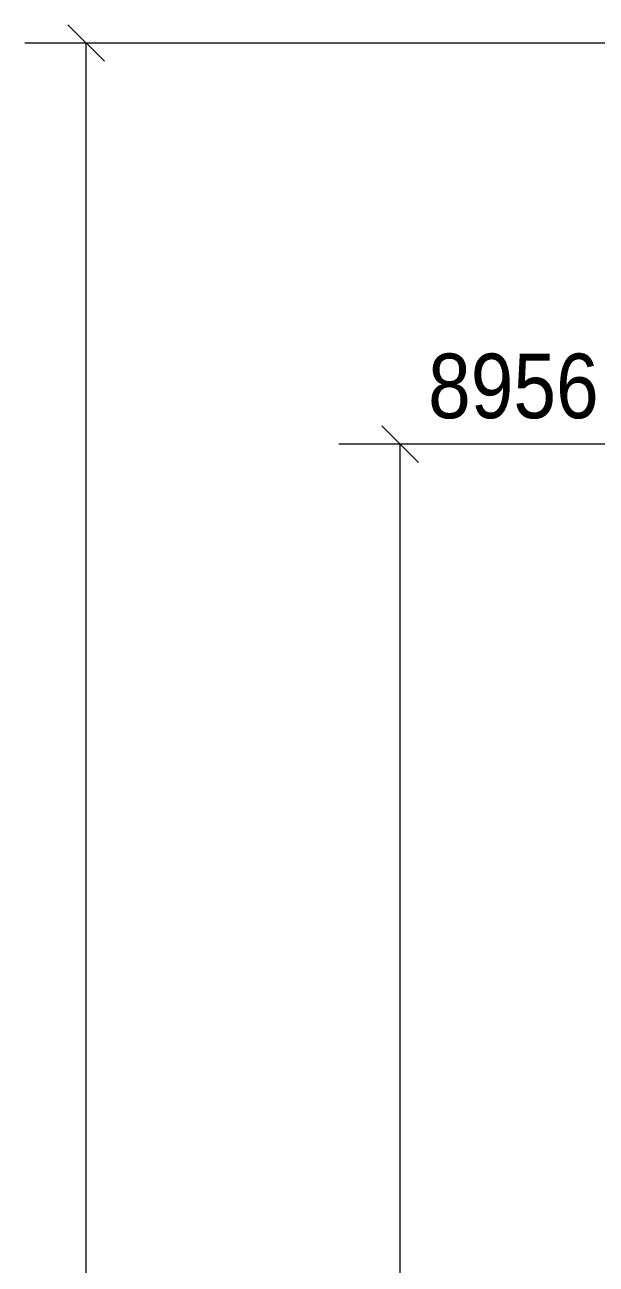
# Model space of a CAD drawing. Header units: millimetres. Extents: x 2 to 579, y 1 to 825.
# Drawn here: x 100.1 to 126.6, y 658.7 to 716.2 of the extents above; entities that cross this region are included whole.
import ezdxf

# ---------------------------------------------------------------- set-up
doc = ezdxf.new("R2010")
doc.units = ezdxf.units.MM
doc.linetypes.add('XKITLINE00', pattern=[0])
doc.layers.add('Dimensions', color=7, linetype='Continuous', lineweight=0)
doc.styles.add('ARIAL', font='ARIAL.TTF')

# ---------------------------------------------------------------- blocks, each defined once
blk = doc.blocks.new('*A114')
at = {"layer": 'Dimensions', "color": 7, "linetype": 'XKITLINE00', "lineweight": 0}
for p, q in [((102.086, 716.244), (103.783, 714.547)), ((306.224, 715.396), (100.085, 715.396)), ((102.935, 141.626), (102.935, 715.396))]:
    blk.add_line(p, q, dxfattribs=at)
at = {"layer": 'Dimensions', "color": 3}
blk.add_point((102.935, 715.396), dxfattribs=at)
blk = doc.blocks.new('*A146')
at = {"layer": 'Dimensions', "color": 7, "linetype": 'XKITLINE00', "lineweight": 0}
for p, q in [((116.673, 697.616), (118.37, 695.919)), ((287.022, 696.768), (114.672, 696.768)), ((117.522, 309.931), (117.522, 696.768))]:
    blk.add_line(p, q, dxfattribs=at)
at = {"layer": 'Dimensions', "color": 3}
blk.add_point((117.522, 696.768), dxfattribs=at)
at = {"layer": 'Dimensions', "color": 3, "style": 'ARIAL', "width": 0.85}
blk.add_text('8956', height=3, dxfattribs=at).set_placement((118.822, 697.968))

msp = doc.modelspace()

# ---------------------------------------------------------------- block references
at = {"lineweight": 0}
for name in ['*A114', '*A146']:
    msp.add_blockref(name, (0, 0), dxfattribs=at)

doc.saveas('drawing.dxf')
